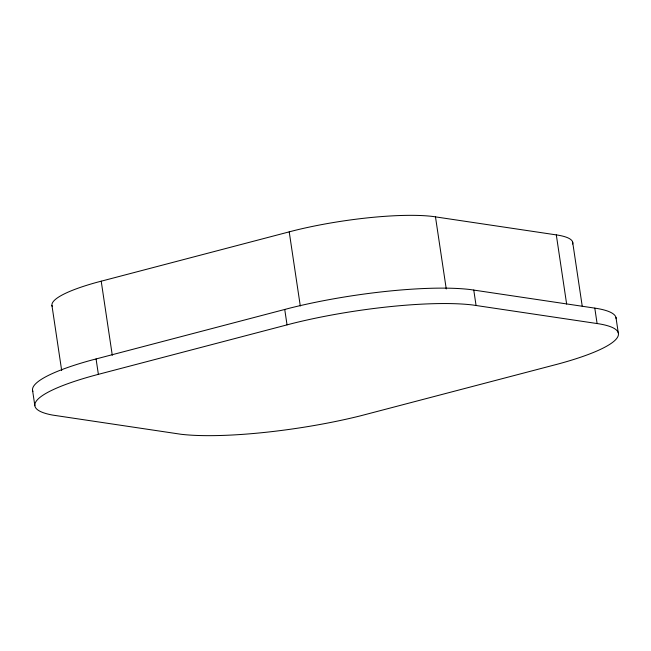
<?xml version="1.0" encoding="UTF-8"?>
<svg xmlns="http://www.w3.org/2000/svg" width="651" height="651" viewBox="0 0 651 651"><rect width="100%" height="100%" fill="white"/><g stroke="black" fill="none" stroke-linecap="round" stroke-linejoin="round"><path stroke-width="0.98" d="M572.652 244.044A107.024 19.506 -8.5 0 0 557.695 235.101L432.533 216.433A107.024 19.506 -8.5 0 0 293.756 230.674L96.804 282.347A107.024 19.506 -8.5 0 0 52.202 306.352M616.147 318.705A138.753 25.283 -8.5 0 0 596.593 308.395L470.168 289.54A138.753 25.283 -8.5 0 0 290.256 308.013L90.709 360.361A138.753 25.283 -8.5 0 0 32.884 391.487M98.374 374.341L93.012 375.782A138.753 25.283 -8.5 0 0 52.666 415.094L180.791 434.241A138.753 25.283 -8.5 0 0 360.703 415.777L557.476 364.186A138.753 25.283 -8.5 0 0 598.896 323.816L472.471 304.961A138.753 25.283 -8.5 0 0 292.568 323.425L98.374 374.341L96.071 358.921M615.976 317.476L618.279 332.897M594.794 308.126L597.097 323.539M572.652 242.107L582.238 306.255M556.304 234.897L566.639 304.05M473.757 290.029L476.06 305.441M435.47 216.824L446.26 288.987M289.215 231.837L300.298 306.003M284.731 309.428L287.034 324.841M101.206 281.159L112.289 355.332M51.942 305.425L61.682 370.574M32.55 390.283L34.853 405.703"/></g></svg>
